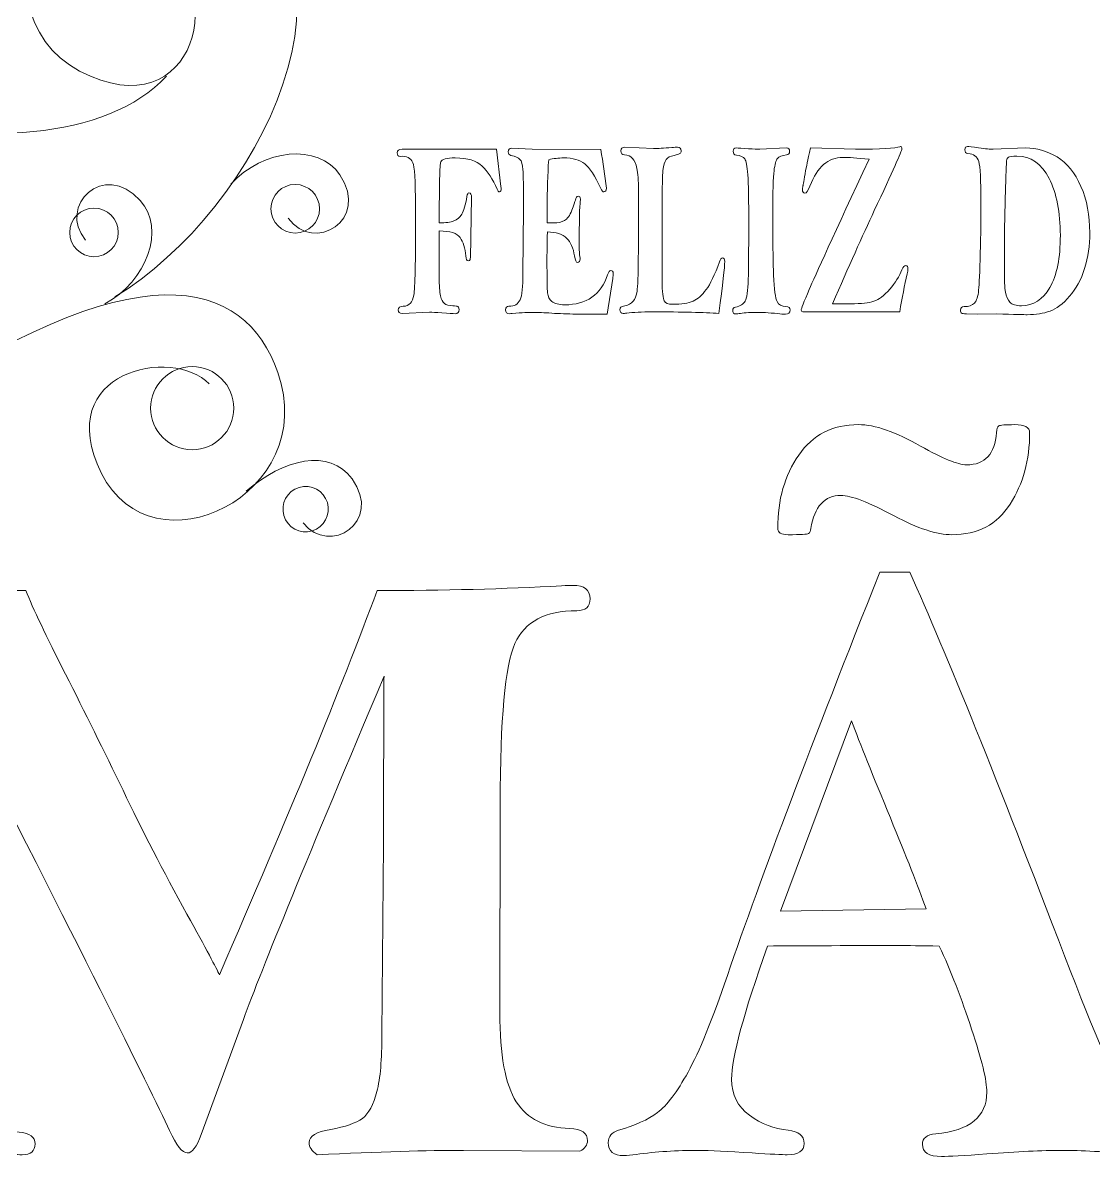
# Model space of a CAD drawing. Header units: millimetres. Extents: x 183 to 502, y -190 to 165.
# Drawn here: x 226.89 to 263.95, y 79.38 to 119.21 of the extents above; entities that cross this region are included whole.
import ezdxf

# ---------------------------------------------------------------- set-up
doc = ezdxf.new("R2010")
doc.units = ezdxf.units.MM
doc.header["$MEASUREMENT"] = 0
doc.layers.add('Camada 1', color=7, linetype='Continuous')

msp = doc.modelspace()

# ---------------------------------------------------------------- linework, layer by layer
at = {"layer": 'Camada 1', "color": 250, "lineweight": 20}
msp.add_open_spline([(337.5123, 40.8585), (337.5123, 40.8585), (337.5123, 70.8585), (337.5123, 70.8585), (337.5123, 70.8585), (337.5123, 70.8585), (340.5123, 70.8585), (340.5123, 70.8585), (340.5123, 70.8585), (340.5123, 70.8585), (340.5123, 100.8585), (340.5123, 100.8585), (340.5123, 100.8585), (340.5123, 100.8585), (337.5123, 100.8585), (337.5123, 100.8585), (337.5123, 100.8585), (337.5123, 100.8585), (337.5123, 130.8585), (337.5123, 130.8585), (337.5123, 130.8585), (337.5123, 130.8585), (340.5123, 130.8585), (340.5123, 130.8585), (340.5123, 130.8585), (340.5123, 130.8585), (340.5123, 164.8585), (340.5123, 164.8585), (340.5123, 164.8585), (340.5123, 164.8585), (337.5123, 164.8585), (337.5123, 164.8585), (337.5123, 164.8585), (337.5123, 164.8585), (306.5123, 164.8585), (306.5123, 164.8585), (306.5123, 164.8585), (306.5123, 164.8585), (306.5123, 161.8585), (306.5123, 161.8585), (306.5123, 161.8585), (306.5123, 161.8585), (276.5123, 161.8585), (276.5123, 161.8585), (276.5123, 161.8585), (276.5123, 161.8585), (276.5123, 164.8585), (276.5123, 164.8585), (276.5123, 164.8585), (276.5123, 164.8585), (246.5123, 164.8585), (246.5123, 164.8585), (246.5123, 164.8585), (246.5123, 164.8585), (246.5123, 161.8585), (246.5123, 161.8585), (246.5123, 161.8585), (246.5123, 161.8585), (216.5123, 161.8585), (216.5123, 161.8585), (216.5123, 161.8585), (216.5123, 161.8585), (216.5123, 164.8585), (216.5123, 164.8585), (216.5123, 164.8585), (216.5123, 164.8585), (185.5123, 164.8585), (185.5123, 164.8585), (185.5123, 164.8585), (185.5123, 164.8585), (182.5123, 164.8585), (182.5123, 164.8585), (182.5123, 164.8585), (182.5123, 164.8585), (182.5123, 130.8585), (182.5123, 130.8585), (182.5123, 130.8585), (182.5123, 130.8585), (185.5123, 130.8585), (185.5123, 130.8585), (185.5123, 130.8585), (185.5123, 130.8585), (185.5123, 100.8585), (185.5123, 100.8585), (185.5123, 100.8585), (185.5123, 100.8585), (182.5123, 100.8585), (182.5123, 100.8585), (182.5123, 100.8585), (182.5123, 100.8585), (182.5123, 70.8585), (182.5123, 70.8585), (182.5123, 70.8585), (182.5123, 70.8585), (185.5123, 70.8585), (185.5123, 70.8585), (185.5123, 70.8585), (185.5123, 70.8585), (185.5123, 40.8585), (185.5123, 40.8585), (185.5123, 40.8585), (185.5123, 40.8585), (182.5123, 40.8585), (182.5123, 40.8585), (182.5123, 40.8585), (182.5123, 40.8585), (182.5123, 6.8585), (182.5123, 6.8585), (182.5123, 6.8585), (182.5123, 6.8585), (185.5123, 6.8585), (185.5123, 6.8585), (185.5123, 6.8585), (185.5123, 6.8585), (216.5123, 6.8585), (216.5123, 6.8585), (216.5123, 6.8585), (216.5123, 6.8585), (216.5123, 9.8585), (216.5123, 9.8585), (216.5123, 9.8585), (216.5123, 9.8585), (246.5123, 9.8585), (246.5123, 9.8585), (246.5123, 9.8585), (246.5123, 9.8585), (246.5123, 6.8585), (246.5123, 6.8585), (246.5123, 6.8585), (246.5123, 6.8585), (276.5123, 6.8585), (276.5123, 6.8585), (276.5123, 6.8585), (276.5123, 6.8585), (276.5123, 9.8585), (276.5123, 9.8585), (276.5123, 9.8585), (276.5123, 9.8585), (306.5123, 9.8585), (306.5123, 9.8585), (306.5123, 9.8585), (306.5123, 9.8585), (306.5123, 6.8585), (306.5123, 6.8585), (306.5123, 6.8585), (306.5123, 6.8585), (337.5123, 6.8585), (337.5123, 6.8585), (337.5123, 6.8585), (337.5123, 6.8585), (340.5123, 6.8585), (340.5123, 6.8585), (340.5123, 6.8585), (340.5123, 6.8585), (340.5123, 40.8585), (340.5123, 40.8585), (340.5123, 40.8585), (340.5123, 40.8585), (337.5123, 40.8585), (337.5123, 40.8585)], degree=3, knots=[0, 0, 0, 0, 0.0243902, 0.0243902, 0.0243902, 0.0243902, 0.0487805, 0.0487805, 0.0487805, 0.0487805, 0.0731707, 0.0731707, 0.0731707, 0.0731707, 0.097561, 0.097561, 0.097561, 0.097561, 0.1219512, 0.1219512, 0.1219512, 0.1219512, 0.1463415, 0.1463415, 0.1463415, 0.1463415, 0.1707317, 0.1707317, 0.1707317, 0.1707317, 0.195122, 0.195122, 0.195122, 0.195122, 0.2195122, 0.2195122, 0.2195122, 0.2195122, 0.2439024, 0.2439024, 0.2439024, 0.2439024, 0.2682927, 0.2682927, 0.2682927, 0.2682927, 0.2926829, 0.2926829, 0.2926829, 0.2926829, 0.3170732, 0.3170732, 0.3170732, 0.3170732, 0.3414634, 0.3414634, 0.3414634, 0.3414634, 0.3658537, 0.3658537, 0.3658537, 0.3658537, 0.3902439, 0.3902439, 0.3902439, 0.3902439, 0.4146341, 0.4146341, 0.4146341, 0.4146341, 0.4390244, 0.4390244, 0.4390244, 0.4390244, 0.4634146, 0.4634146, 0.4634146, 0.4634146, 0.4878049, 0.4878049, 0.4878049, 0.4878049, 0.5121951, 0.5121951, 0.5121951, 0.5121951, 0.5365854, 0.5365854, 0.5365854, 0.5365854, 0.5609756, 0.5609756, 0.5609756, 0.5609756, 0.5853659, 0.5853659, 0.5853659, 0.5853659, 0.6097561, 0.6097561, 0.6097561, 0.6097561, 0.6341463, 0.6341463, 0.6341463, 0.6341463, 0.6585366, 0.6585366, 0.6585366, 0.6585366, 0.6829268, 0.6829268, 0.6829268, 0.6829268, 0.7073171, 0.7073171, 0.7073171, 0.7073171, 0.7317073, 0.7317073, 0.7317073, 0.7317073, 0.7560976, 0.7560976, 0.7560976, 0.7560976, 0.7804878, 0.7804878, 0.7804878, 0.7804878, 0.804878, 0.804878, 0.804878, 0.804878, 0.8292683, 0.8292683, 0.8292683, 0.8292683, 0.8536585, 0.8536585, 0.8536585, 0.8536585, 0.8780488, 0.8780488, 0.8780488, 0.8780488, 0.902439, 0.902439, 0.902439, 0.902439, 0.9268293, 0.9268293, 0.9268293, 0.9268293, 0.9512195, 0.9512195, 0.9512195, 0.9512195, 1, 1, 1, 1], dxfattribs=at)
at = {"layer": 'Camada 1', "color": 175, "lineweight": 9}
for points, knots in [([(231.8469, 117.3702), (227.7787, 112.9672), (213.2677, 116.1009), (214.3213, 125.3049), (214.3213, 125.3049), (215.2297, 133.241), (225.2735, 130.4532), (224.881, 125.1433), (224.881, 125.1433), (224.4786, 119.7002), (218.6058, 121.1501), (218.2277, 125.3977)], [0, 0, 0, 0, 0.25, 0.25, 0.25, 0.25, 0.5, 0.5, 0.5, 0.5, 1, 1, 1, 1]), ([(230.0581, 109.7341), (234.9855, 112.6905), (239.5321, 121.448), (233.4472, 124.593), (233.4472, 124.593), (227.5676, 127.6319), (224.8596, 119.6199), (228.8437, 117.5513), (228.8437, 117.5513), (232.9349, 115.4269), (234.054, 120.6929), (231.4488, 121.9955)], [0, 0, 0, 0, 0.25, 0.25, 0.25, 0.25, 0.5, 0.5, 0.5, 0.5, 1, 1, 1, 1]), ([(234.0806, 113.6414), (235.1899, 114.8515), (237.0957, 115.0741), (237.849, 113.9554), (237.849, 113.9554), (238.9004, 112.3938), (236.9646, 111.2268), (236.0621, 112.4544)], [0, 0, 0, 0, 0.3333333, 0.3333333, 0.3333333, 0.3333333, 1, 1, 1, 1]), ([(229.7202, 109.4928), (231.1623, 110.2772), (231.8385, 112.0729), (230.9351, 113.0738), (230.9351, 113.0738), (229.6735, 114.4714), (228.0736, 112.8748), (229.0469, 111.7025)], [0, 0, 0, 0, 0.3333333, 0.3333333, 0.3333333, 0.3333333, 1, 1, 1, 1]), ([(236.3054, 111.9424), (236.7687, 111.9424), (237.1466, 112.3203), (237.1466, 112.7835), (237.1466, 112.7835), (237.1466, 113.2467), (236.7687, 113.6247), (236.3054, 113.6247), (236.3054, 113.6247), (235.8422, 113.6247), (235.4642, 113.2467), (235.4642, 112.7835), (235.4642, 112.7835), (235.4642, 112.3203), (235.8422, 111.9424), (236.3054, 111.9424)], [0, 0, 0, 0, 0.2, 0.2, 0.2, 0.2, 0.4, 0.4, 0.4, 0.4, 0.6, 0.6, 0.6, 0.6, 1, 1, 1, 1]), ([(229.3417, 111.1227), (229.8051, 111.1227), (230.1829, 111.5007), (230.1829, 111.9639), (230.1829, 111.9639), (230.1829, 112.4273), (229.8051, 112.8051), (229.3417, 112.8051), (229.3417, 112.8051), (228.8784, 112.8051), (228.5006, 112.4273), (228.5006, 111.9639), (228.5006, 111.9639), (228.5006, 111.5007), (228.8784, 111.1227), (229.3417, 111.1227)], [0, 0, 0, 0, 0.2, 0.2, 0.2, 0.2, 0.4, 0.4, 0.4, 0.4, 0.6, 0.6, 0.6, 0.6, 1, 1, 1, 1]), ([(207.7221, 105.1058), (208.3864, 102.521), (213.3512, 99.4346), (222.2101, 105.5489), (222.2101, 105.5489), (230.8977, 111.5451), (234.5591, 110.3671), (235.7008, 107.1214), (235.7008, 107.1214), (237.189, 102.8914), (231.3616, 100.0659), (229.603, 103.6272), (229.603, 103.6272), (227.8443, 107.1886), (232.0856, 108.0311), (233.327, 106.7238)], [0, 0, 0, 0, 0.2, 0.2, 0.2, 0.2, 0.4, 0.4, 0.4, 0.4, 0.6, 0.6, 0.6, 0.6, 1, 1, 1, 1]), ([(232.7405, 104.4448), (233.5331, 104.4448), (234.1797, 105.0912), (234.1797, 105.884), (234.1797, 105.884), (234.1797, 106.6765), (233.5331, 107.3231), (232.7405, 107.3231), (232.7405, 107.3231), (231.9478, 107.3231), (231.3013, 106.6765), (231.3013, 105.884), (231.3013, 105.884), (231.3013, 105.0912), (231.9478, 104.4448), (232.7405, 104.4448)], [0, 0, 0, 0, 0.2, 0.2, 0.2, 0.2, 0.4, 0.4, 0.4, 0.4, 0.6, 0.6, 0.6, 0.6, 1, 1, 1, 1]), ([(234.6045, 103.0082), (235.8908, 104.1346), (237.4984, 104.5064), (238.2705, 103.4403), (238.2705, 103.4403), (239.3485, 101.9516), (237.4988, 100.7485), (236.5773, 101.9162)], [0, 0, 0, 0, 0.3333333, 0.3333333, 0.3333333, 0.3333333, 1, 1, 1, 1]), ([(237.4185, 102.614), (237.5427, 102.1983), (237.3063, 101.7606), (236.8905, 101.6366), (236.8905, 101.6366), (236.4747, 101.5123), (236.037, 101.7488), (235.9129, 102.1646), (235.9129, 102.1646), (235.7888, 102.5804), (236.0252, 103.0181), (236.441, 103.1422), (236.441, 103.1422), (236.8569, 103.2663), (237.2945, 103.0301), (237.4185, 102.614)], [0, 0, 0, 0, 0.2, 0.2, 0.2, 0.2, 0.4, 0.4, 0.4, 0.4, 0.6, 0.6, 0.6, 0.6, 1, 1, 1, 1]), ([(234.4039, 67.1656), (233.6407, 70.1738), (233.6594, 73.8582), (236.0484, 76.2567), (236.0484, 76.2567), (240.0101, 80.2341), (243.2063, 75.9275), (241.3047, 73.7938), (241.3047, 73.7938), (239.5371, 71.8105), (237.4227, 73.8486), (238.94, 75.612)], [0, 0, 0, 0, 0.25, 0.25, 0.25, 0.25, 0.5, 0.5, 0.5, 0.5, 1, 1, 1, 1])]:
    msp.add_open_spline(points, degree=3, knots=knots, dxfattribs=at)
at = {"layer": 'Camada 1', "color": 240, "lineweight": 9}
for points, knots in [([(243.2741, 114.8438), (243.2741, 114.8438), (243.4248, 113.553), (243.4248, 113.553), (243.4248, 113.553), (243.4248, 113.553), (243.4309, 113.4931), (243.4309, 113.4931), (243.4309, 113.4931), (243.4309, 113.4097), (243.4117, 113.3687), (243.3722, 113.3687), (243.3722, 113.3687), (243.346, 113.3687), (243.3197, 113.3994), (243.2933, 113.4624), (243.2933, 113.4624), (243.1407, 113.8048), (242.9669, 114.0712), (242.7748, 114.2613), (242.7748, 114.2613), (242.5817, 114.4502), (242.2704, 114.5453), (241.8419, 114.5453), (241.8419, 114.5453), (241.5457, 114.5453), (241.3799, 114.4999), (241.3435, 114.4107), (241.3435, 114.4107), (241.3081, 114.32), (241.2899, 113.616), (241.2899, 112.2975), (241.2899, 112.2975), (241.5103, 112.2975), (241.6791, 112.3195), (241.7973, 112.3633), (241.7973, 112.3633), (241.9157, 112.4087), (242.0066, 112.4862), (242.0713, 112.5975), (242.0713, 112.5975), (242.1359, 112.7086), (242.1946, 112.9136), (242.2482, 113.2136), (242.2482, 113.2136), (242.2623, 113.2941), (242.2846, 113.3336), (242.3169, 113.3336), (242.3169, 113.3336), (242.3766, 113.3336), (242.4058, 113.2795), (242.4058, 113.1711), (242.4058, 113.1711), (242.4058, 113.1711), (242.3847, 111.7999), (242.3847, 111.7999), (242.3847, 111.7999), (242.3785, 111.3258), (242.3695, 111.0697), (242.3583, 111.0345), (242.3583, 111.0345), (242.3463, 110.9979), (242.325, 110.9804), (242.2937, 110.9804), (242.2937, 110.9804), (242.2451, 110.9804), (242.2158, 111.0374), (242.2057, 111.1531), (242.2057, 111.1531), (242.1835, 111.421), (242.1208, 111.6317), (242.0166, 111.7853), (242.0166, 111.7853), (241.9116, 111.9389), (241.6699, 112.0165), (241.2899, 112.0165), (241.2899, 112.0165), (241.2899, 112.0165), (241.2869, 110.433), (241.2869, 110.433), (241.2869, 110.433), (241.2869, 110.1228), (241.3021, 109.9033), (241.3324, 109.7716), (241.3324, 109.7716), (241.3638, 109.6414), (241.4092, 109.5522), (241.4698, 109.5053), (241.4698, 109.5053), (241.5314, 109.4584), (241.6265, 109.4321), (241.7569, 109.4263), (241.7569, 109.4263), (241.8509, 109.4234), (241.9116, 109.4145), (241.9369, 109.3985), (241.9369, 109.3985), (241.9621, 109.3824), (241.9753, 109.3472), (241.9753, 109.2931), (241.9753, 109.2931), (241.9753, 109.2009), (241.9308, 109.154), (241.8419, 109.154), (241.8419, 109.154), (241.7609, 109.154), (241.6073, 109.1629), (241.3799, 109.1818), (241.3799, 109.1818), (241.1889, 109.198), (241.0453, 109.2067), (240.9483, 109.2067), (240.9483, 109.2067), (240.9483, 109.2067), (240.0133, 109.1629), (240.0133, 109.1629), (240.0133, 109.1629), (239.9183, 109.1629), (239.8707, 109.2038), (239.8707, 109.2858), (239.8707, 109.2858), (239.8707, 109.3619), (239.9294, 109.4029), (240.0467, 109.4088), (240.0467, 109.4088), (240.2498, 109.4204), (240.3711, 109.5506), (240.4115, 109.798), (240.4115, 109.798), (240.451, 110.0467), (240.4712, 110.9483), (240.4712, 112.5039), (240.4712, 112.5039), (240.4712, 113.5151), (240.446, 114.1165), (240.3954, 114.3111), (240.3954, 114.3111), (240.3438, 114.5058), (240.2205, 114.6023), (240.0223, 114.6023), (240.0223, 114.6023), (240.0223, 114.6023), (239.9425, 114.5979), (239.9425, 114.5979), (239.9425, 114.5979), (239.8707, 114.5979), (239.8344, 114.6404), (239.8344, 114.7253), (239.8344, 114.7253), (239.8344, 114.8043), (239.892, 114.8438), (240.0062, 114.8438), (240.0062, 114.8438), (240.0062, 114.8438), (243.2741, 114.8438), (243.2741, 114.8438)], [0, 0, 0, 0, 0.025, 0.025, 0.025, 0.025, 0.05, 0.05, 0.05, 0.05, 0.075, 0.075, 0.075, 0.075, 0.1, 0.1, 0.1, 0.1, 0.125, 0.125, 0.125, 0.125, 0.15, 0.15, 0.15, 0.15, 0.175, 0.175, 0.175, 0.175, 0.2, 0.2, 0.2, 0.2, 0.225, 0.225, 0.225, 0.225, 0.25, 0.25, 0.25, 0.25, 0.275, 0.275, 0.275, 0.275, 0.3, 0.3, 0.3, 0.3, 0.325, 0.325, 0.325, 0.325, 0.35, 0.35, 0.35, 0.35, 0.375, 0.375, 0.375, 0.375, 0.4, 0.4, 0.4, 0.4, 0.425, 0.425, 0.425, 0.425, 0.45, 0.45, 0.45, 0.45, 0.475, 0.475, 0.475, 0.475, 0.5, 0.5, 0.5, 0.5, 0.525, 0.525, 0.525, 0.525, 0.55, 0.55, 0.55, 0.55, 0.575, 0.575, 0.575, 0.575, 0.6, 0.6, 0.6, 0.6, 0.625, 0.625, 0.625, 0.625, 0.65, 0.65, 0.65, 0.65, 0.675, 0.675, 0.675, 0.675, 0.7, 0.7, 0.7, 0.7, 0.725, 0.725, 0.725, 0.725, 0.75, 0.75, 0.75, 0.75, 0.775, 0.775, 0.775, 0.775, 0.8, 0.8, 0.8, 0.8, 0.825, 0.825, 0.825, 0.825, 0.85, 0.85, 0.85, 0.85, 0.875, 0.875, 0.875, 0.875, 0.9, 0.9, 0.9, 0.9, 0.925, 0.925, 0.925, 0.925, 0.95, 0.95, 0.95, 0.95, 1, 1, 1, 1]), ([(246.8868, 114.8351), (246.9504, 114.3872), (247.0121, 113.9409), (247.0738, 113.4931), (247.0738, 113.4931), (247.0738, 113.4097), (247.0455, 113.3687), (246.9878, 113.3687), (246.9878, 113.3687), (246.9565, 113.3687), (246.9211, 113.4082), (246.8817, 113.4887), (246.8817, 113.4887), (246.6785, 113.9189), (246.4915, 114.2014), (246.3228, 114.3389), (246.3228, 114.3389), (246.1539, 114.4766), (245.9114, 114.5453), (245.593, 114.5453), (245.593, 114.5453), (245.415, 114.5453), (245.2432, 114.5233), (245.0774, 114.4809), (245.0774, 114.4809), (245.0421, 113.9746), (245.0238, 113.4199), (245.0238, 112.817), (245.0238, 112.817), (245.0238, 112.7131), (245.0259, 112.5405), (245.03, 112.2975), (245.03, 112.2975), (245.03, 112.2975), (245.2553, 112.2931), (245.2553, 112.2931), (245.2553, 112.2931), (245.3958, 112.2931), (245.5171, 112.3209), (245.6193, 112.3765), (245.6193, 112.3765), (245.7213, 112.4321), (245.8072, 112.5506), (245.879, 112.7321), (245.879, 112.7321), (245.9498, 112.9136), (245.9902, 113.0306), (246.0002, 113.0819), (246.0002, 113.0819), (246.0185, 113.1741), (246.0488, 113.2194), (246.0923, 113.2194), (246.0923, 113.2194), (246.1479, 113.2194), (246.1762, 113.1858), (246.1762, 113.1169), (246.1762, 113.1169), (246.1762, 113.0965), (246.1741, 113.0731), (246.1701, 113.0482), (246.1701, 113.0482), (246.1458, 112.8697), (246.1337, 112.3399), (246.1337, 111.456), (246.1337, 111.456), (246.1337, 111.3331), (246.1418, 111.2204), (246.157, 111.1209), (246.157, 111.1209), (246.162, 111.0917), (246.164, 111.0682), (246.164, 111.0477), (246.164, 111.0477), (246.164, 110.9672), (246.1327, 110.9277), (246.07, 110.9277), (246.07, 110.9277), (246.0266, 110.9277), (245.9932, 111.0038), (245.9699, 111.156), (245.9699, 111.156), (245.9306, 111.4224), (245.8396, 111.6258), (245.6991, 111.7649), (245.6991, 111.7649), (245.5586, 111.9038), (245.3361, 111.9755), (245.033, 111.9814), (245.033, 111.9814), (245.0229, 111.5015), (245.0178, 111.1854), (245.0178, 111.0345), (245.0178, 111.0345), (245.0178, 110.3834), (245.0249, 109.9955), (245.039, 109.8726), (245.039, 109.8726), (245.0522, 109.7497), (245.1027, 109.6502), (245.1896, 109.5755), (245.1896, 109.5755), (245.2766, 109.4995), (245.4241, 109.4614), (245.6324, 109.4614), (245.6324, 109.4614), (246.3854, 109.4614), (246.8806, 109.8082), (247.1183, 110.5005), (247.1183, 110.5005), (247.1516, 110.5984), (247.187, 110.6468), (247.2254, 110.6468), (247.2254, 110.6468), (247.282, 110.6468), (247.3103, 110.6131), (247.3103, 110.5443), (247.3103, 110.5443), (247.3103, 110.4975), (247.3042, 110.4389), (247.2922, 110.3672), (247.2922, 110.3672), (247.2922, 110.3672), (247.1, 109.1365), (247.1, 109.1365), (247.1, 109.1365), (247.1, 109.1365), (246.0275, 109.1409), (246.0275, 109.1409), (246.0275, 109.1409), (245.7254, 109.1439), (245.4433, 109.154), (245.1815, 109.1717), (245.1815, 109.1717), (244.9198, 109.1892), (244.7155, 109.198), (244.567, 109.198), (244.567, 109.198), (244.4012, 109.198), (244.1515, 109.1863), (243.8179, 109.1614), (243.8179, 109.1614), (243.7765, 109.157), (243.7451, 109.154), (243.726, 109.154), (243.726, 109.154), (243.633, 109.154), (243.5865, 109.198), (243.5865, 109.2872), (243.5865, 109.2872), (243.5865, 109.3678), (243.6238, 109.4088), (243.6997, 109.4088), (243.6997, 109.4088), (243.8918, 109.4088), (244.0211, 109.4833), (244.0869, 109.6341), (244.0869, 109.6341), (244.1536, 109.7833), (244.1869, 110.0892), (244.1869, 110.5516), (244.1869, 110.5516), (244.1869, 110.5516), (244.2051, 112.7541), (244.2051, 112.7541), (244.2051, 112.7541), (244.2051, 113.5077), (244.198, 113.9701), (244.1859, 114.1428), (244.1859, 114.1428), (244.1728, 114.3155), (244.1385, 114.4326), (244.0829, 114.4941), (244.0829, 114.4941), (244.0282, 114.5556), (243.9241, 114.6023), (243.7725, 114.6331), (243.7725, 114.6331), (243.7087, 114.6447), (243.6774, 114.6842), (243.6774, 114.7517), (243.6774, 114.7517), (243.6774, 114.8365), (243.7138, 114.8789), (243.7866, 114.8789), (243.7866, 114.8789), (243.7866, 114.8789), (244.5003, 114.8468), (244.5003, 114.8468), (244.5003, 114.8468), (244.5003, 114.8468), (246.8868, 114.8351), (246.8868, 114.8351)], [0, 0, 0, 0, 0.0204082, 0.0204082, 0.0204082, 0.0204082, 0.0408163, 0.0408163, 0.0408163, 0.0408163, 0.0612245, 0.0612245, 0.0612245, 0.0612245, 0.0816327, 0.0816327, 0.0816327, 0.0816327, 0.1020408, 0.1020408, 0.1020408, 0.1020408, 0.122449, 0.122449, 0.122449, 0.122449, 0.1428571, 0.1428571, 0.1428571, 0.1428571, 0.1632653, 0.1632653, 0.1632653, 0.1632653, 0.1836735, 0.1836735, 0.1836735, 0.1836735, 0.2040816, 0.2040816, 0.2040816, 0.2040816, 0.2244898, 0.2244898, 0.2244898, 0.2244898, 0.244898, 0.244898, 0.244898, 0.244898, 0.2653061, 0.2653061, 0.2653061, 0.2653061, 0.2857143, 0.2857143, 0.2857143, 0.2857143, 0.3061224, 0.3061224, 0.3061224, 0.3061224, 0.3265306, 0.3265306, 0.3265306, 0.3265306, 0.3469388, 0.3469388, 0.3469388, 0.3469388, 0.3673469, 0.3673469, 0.3673469, 0.3673469, 0.3877551, 0.3877551, 0.3877551, 0.3877551, 0.4081633, 0.4081633, 0.4081633, 0.4081633, 0.4285714, 0.4285714, 0.4285714, 0.4285714, 0.4489796, 0.4489796, 0.4489796, 0.4489796, 0.4693878, 0.4693878, 0.4693878, 0.4693878, 0.4897959, 0.4897959, 0.4897959, 0.4897959, 0.5102041, 0.5102041, 0.5102041, 0.5102041, 0.5306122, 0.5306122, 0.5306122, 0.5306122, 0.5510204, 0.5510204, 0.5510204, 0.5510204, 0.5714286, 0.5714286, 0.5714286, 0.5714286, 0.5918367, 0.5918367, 0.5918367, 0.5918367, 0.6122449, 0.6122449, 0.6122449, 0.6122449, 0.6326531, 0.6326531, 0.6326531, 0.6326531, 0.6530612, 0.6530612, 0.6530612, 0.6530612, 0.6734694, 0.6734694, 0.6734694, 0.6734694, 0.6938776, 0.6938776, 0.6938776, 0.6938776, 0.7142857, 0.7142857, 0.7142857, 0.7142857, 0.7346939, 0.7346939, 0.7346939, 0.7346939, 0.755102, 0.755102, 0.755102, 0.755102, 0.7755102, 0.7755102, 0.7755102, 0.7755102, 0.7959184, 0.7959184, 0.7959184, 0.7959184, 0.8163265, 0.8163265, 0.8163265, 0.8163265, 0.8367347, 0.8367347, 0.8367347, 0.8367347, 0.8571429, 0.8571429, 0.8571429, 0.8571429, 0.877551, 0.877551, 0.877551, 0.877551, 0.8979592, 0.8979592, 0.8979592, 0.8979592, 0.9183673, 0.9183673, 0.9183673, 0.9183673, 0.9387755, 0.9387755, 0.9387755, 0.9387755, 0.9591837, 0.9591837, 0.9591837, 0.9591837, 1, 1, 1, 1]), ([(250.9654, 109.1629), (250.472, 109.198), (249.7039, 109.2156), (248.6617, 109.2156), (248.6617, 109.2156), (248.2988, 109.2156), (248.0038, 109.2009), (247.7763, 109.1717), (247.7763, 109.1717), (247.7217, 109.1658), (247.6813, 109.1629), (247.655, 109.1629), (247.655, 109.1629), (247.5801, 109.1629), (247.5427, 109.2053), (247.5427, 109.2917), (247.5427, 109.2917), (247.5427, 109.3326), (247.5529, 109.3604), (247.5721, 109.3765), (247.5721, 109.3765), (247.5924, 109.3926), (247.6398, 109.4088), (247.7166, 109.4263), (247.7166, 109.4263), (247.839, 109.4512), (247.932, 109.5038), (247.9966, 109.5829), (247.9966, 109.5829), (248.0614, 109.6619), (248.1078, 109.779), (248.1341, 109.9356), (248.1341, 109.9356), (248.1604, 110.0906), (248.1756, 110.4887), (248.1796, 111.1297), (248.1796, 111.1297), (248.1837, 111.7692), (248.1857, 112.5316), (248.1857, 113.4126), (248.1857, 113.4126), (248.1857, 113.7653), (248.1675, 114.0214), (248.1321, 114.1794), (248.1321, 114.1794), (248.0967, 114.3389), (248.0462, 114.4545), (247.9804, 114.5277), (247.9804, 114.5277), (247.9138, 114.6009), (247.8208, 114.6418), (247.7005, 114.6506), (247.7005, 114.6506), (247.6155, 114.6565), (247.5732, 114.7019), (247.5732, 114.7867), (247.5732, 114.7867), (247.5732, 114.8717), (247.6216, 114.914), (247.7177, 114.914), (247.7177, 114.914), (247.7177, 114.914), (248.6992, 114.8702), (248.6992, 114.8702), (248.6992, 114.8702), (248.8508, 114.8702), (249.062, 114.8818), (249.334, 114.9038), (249.334, 114.9038), (249.433, 114.9112), (249.4998, 114.914), (249.5351, 114.914), (249.5351, 114.914), (249.618, 114.914), (249.6594, 114.8731), (249.6594, 114.7912), (249.6594, 114.7912), (249.6594, 114.7458), (249.6463, 114.7136), (249.62, 114.696), (249.62, 114.696), (249.5927, 114.677), (249.527, 114.6565), (249.4209, 114.6331), (249.4209, 114.6331), (249.2885, 114.6082), (249.1955, 114.5599), (249.1418, 114.4882), (249.1418, 114.4882), (249.0873, 114.4165), (249.0509, 114.2907), (249.0327, 114.1136), (249.0327, 114.1136), (249.0135, 113.9365), (249.0044, 113.5369), (249.0044, 112.9179), (249.0044, 112.9179), (249.0044, 112.9179), (249.0044, 110.3087), (249.0044, 110.3087), (249.0044, 110.3087), (249.0064, 109.9078), (249.0307, 109.6692), (249.0792, 109.5931), (249.0792, 109.5931), (249.1268, 109.517), (249.2166, 109.479), (249.3492, 109.479), (249.3492, 109.479), (249.6746, 109.479), (249.9161, 109.5156), (250.0739, 109.5887), (250.0739, 109.5887), (250.2326, 109.6604), (250.3842, 109.7936), (250.5277, 109.9853), (250.5277, 109.9853), (250.6712, 110.1755), (250.8249, 110.4975), (250.9896, 110.9483), (250.9896, 110.9483), (251.022, 111.0404), (251.0564, 111.0858), (251.0908, 111.0858), (251.0908, 111.0858), (251.1433, 111.0858), (251.1695, 111.0448), (251.1695, 110.9614), (251.1695, 110.9614), (251.1695, 110.7756), (251.1019, 110.177), (250.9654, 109.1629)], [0, 0, 0, 0, 0.0294118, 0.0294118, 0.0294118, 0.0294118, 0.0588235, 0.0588235, 0.0588235, 0.0588235, 0.0882353, 0.0882353, 0.0882353, 0.0882353, 0.1176471, 0.1176471, 0.1176471, 0.1176471, 0.1470588, 0.1470588, 0.1470588, 0.1470588, 0.1764706, 0.1764706, 0.1764706, 0.1764706, 0.2058824, 0.2058824, 0.2058824, 0.2058824, 0.2352941, 0.2352941, 0.2352941, 0.2352941, 0.2647059, 0.2647059, 0.2647059, 0.2647059, 0.2941176, 0.2941176, 0.2941176, 0.2941176, 0.3235294, 0.3235294, 0.3235294, 0.3235294, 0.3529412, 0.3529412, 0.3529412, 0.3529412, 0.3823529, 0.3823529, 0.3823529, 0.3823529, 0.4117647, 0.4117647, 0.4117647, 0.4117647, 0.4411765, 0.4411765, 0.4411765, 0.4411765, 0.4705882, 0.4705882, 0.4705882, 0.4705882, 0.5, 0.5, 0.5, 0.5, 0.5294118, 0.5294118, 0.5294118, 0.5294118, 0.5588235, 0.5588235, 0.5588235, 0.5588235, 0.5882353, 0.5882353, 0.5882353, 0.5882353, 0.6176471, 0.6176471, 0.6176471, 0.6176471, 0.6470588, 0.6470588, 0.6470588, 0.6470588, 0.6764706, 0.6764706, 0.6764706, 0.6764706, 0.7058824, 0.7058824, 0.7058824, 0.7058824, 0.7352941, 0.7352941, 0.7352941, 0.7352941, 0.7647059, 0.7647059, 0.7647059, 0.7647059, 0.7941176, 0.7941176, 0.7941176, 0.7941176, 0.8235294, 0.8235294, 0.8235294, 0.8235294, 0.8529412, 0.8529412, 0.8529412, 0.8529412, 0.8823529, 0.8823529, 0.8823529, 0.8823529, 0.9117647, 0.9117647, 0.9117647, 0.9117647, 0.9411765, 0.9411765, 0.9411765, 0.9411765, 1, 1, 1, 1]), ([(251.5699, 114.8877), (251.6396, 114.8877), (251.7822, 114.8789), (251.9974, 114.8629), (251.9974, 114.8629), (252.1611, 114.8497), (252.2916, 114.8438), (252.3886, 114.8438), (252.3886, 114.8438), (252.3886, 114.8438), (253.2983, 114.8877), (253.2983, 114.8877), (253.2983, 114.8877), (253.3752, 114.8877), (253.4136, 114.8497), (253.4136, 114.7721), (253.4136, 114.7721), (253.4136, 114.7019), (253.3792, 114.6624), (253.3095, 114.6506), (253.3095, 114.6506), (253.1527, 114.6272), (253.0487, 114.5863), (252.996, 114.5247), (252.996, 114.5247), (252.9435, 114.4619), (252.9031, 114.32), (252.8748, 114.0975), (252.8748, 114.0975), (252.8455, 113.8736), (252.8313, 113.3702), (252.8313, 112.5829), (252.8313, 112.5829), (252.8313, 111.6799), (252.8414, 110.9804), (252.8616, 110.4873), (252.8616, 110.4873), (252.8809, 109.9941), (252.9213, 109.6897), (252.9819, 109.574), (252.9819, 109.574), (253.0426, 109.4584), (253.1437, 109.3999), (253.2852, 109.3999), (253.2852, 109.3999), (253.3833, 109.3999), (253.4317, 109.3619), (253.4317, 109.2872), (253.4317, 109.2872), (253.4317, 109.1863), (253.3792, 109.1365), (253.2741, 109.1365), (253.2741, 109.1365), (253.2448, 109.1365), (253.2013, 109.1379), (253.1437, 109.1409), (253.1437, 109.1409), (252.7717, 109.1789), (252.517, 109.198), (252.3806, 109.198), (252.3806, 109.198), (252.0823, 109.198), (251.8609, 109.1863), (251.7185, 109.1614), (251.7185, 109.1614), (251.6436, 109.1511), (251.5901, 109.1453), (251.5588, 109.1453), (251.5588, 109.1453), (251.4849, 109.1453), (251.4485, 109.1863), (251.4485, 109.2682), (251.4485, 109.2682), (251.4485, 109.3326), (251.4788, 109.3707), (251.5396, 109.3824), (251.5396, 109.3824), (251.7073, 109.4145), (251.8195, 109.4819), (251.8781, 109.5858), (251.8781, 109.5858), (251.9358, 109.6897), (251.9711, 109.9414), (251.9823, 110.338), (251.9823, 110.338), (251.9944, 110.7361), (252.0005, 111.3521), (252.0005, 112.1907), (252.0005, 112.1907), (252.0005, 113.0731), (251.9893, 113.6643), (251.9681, 113.9629), (251.9681, 113.9629), (251.9459, 114.2613), (251.9105, 114.4443), (251.86, 114.5131), (251.86, 114.5131), (251.8105, 114.5819), (251.7144, 114.6243), (251.573, 114.6418), (251.573, 114.6418), (251.498, 114.6506), (251.4606, 114.6945), (251.4606, 114.775), (251.4606, 114.775), (251.4606, 114.8497), (251.497, 114.8877), (251.5699, 114.8877)], [0, 0, 0, 0, 0.0357143, 0.0357143, 0.0357143, 0.0357143, 0.0714286, 0.0714286, 0.0714286, 0.0714286, 0.1071429, 0.1071429, 0.1071429, 0.1071429, 0.1428571, 0.1428571, 0.1428571, 0.1428571, 0.1785714, 0.1785714, 0.1785714, 0.1785714, 0.2142857, 0.2142857, 0.2142857, 0.2142857, 0.25, 0.25, 0.25, 0.25, 0.2857143, 0.2857143, 0.2857143, 0.2857143, 0.3214286, 0.3214286, 0.3214286, 0.3214286, 0.3571429, 0.3571429, 0.3571429, 0.3571429, 0.3928571, 0.3928571, 0.3928571, 0.3928571, 0.4285714, 0.4285714, 0.4285714, 0.4285714, 0.4642857, 0.4642857, 0.4642857, 0.4642857, 0.5, 0.5, 0.5, 0.5, 0.5357143, 0.5357143, 0.5357143, 0.5357143, 0.5714286, 0.5714286, 0.5714286, 0.5714286, 0.6071429, 0.6071429, 0.6071429, 0.6071429, 0.6428571, 0.6428571, 0.6428571, 0.6428571, 0.6785714, 0.6785714, 0.6785714, 0.6785714, 0.7142857, 0.7142857, 0.7142857, 0.7142857, 0.75, 0.75, 0.75, 0.75, 0.7857143, 0.7857143, 0.7857143, 0.7857143, 0.8214286, 0.8214286, 0.8214286, 0.8214286, 0.8571429, 0.8571429, 0.8571429, 0.8571429, 0.8928571, 0.8928571, 0.8928571, 0.8928571, 0.9285714, 0.9285714, 0.9285714, 0.9285714, 1, 1, 1, 1]), ([(256.166, 114.5029), (255.7475, 114.5424), (255.4463, 114.5628), (255.2623, 114.5628), (255.2623, 114.5628), (254.7509, 114.5628), (254.3697, 114.2321), (254.1191, 113.5692), (254.1191, 113.5692), (254.0555, 113.4067), (253.9978, 113.3248), (253.9442, 113.3248), (253.9442, 113.3248), (253.8867, 113.3248), (253.8583, 113.3672), (253.8583, 113.4536), (253.8583, 113.4536), (253.8583, 113.4814), (253.8645, 113.5223), (253.8756, 113.5736), (253.8756, 113.5736), (253.8816, 113.6014), (253.9129, 113.7785), (253.9695, 114.1048), (253.9695, 114.1048), (253.9877, 114.1985), (254.0433, 114.4589), (254.1373, 114.8877), (254.1373, 114.8877), (254.1373, 114.8877), (255.694, 114.8438), (255.694, 114.8438), (255.694, 114.8438), (256.5673, 114.8438), (257.0807, 114.8731), (257.2324, 114.9316), (257.2324, 114.9316), (257.2324, 114.9316), (257.2496, 114.9404), (257.2496, 114.9404), (257.2496, 114.9404), (257.2849, 114.9404), (257.3031, 114.9112), (257.3031, 114.8526), (257.3031, 114.8526), (257.3031, 114.797), (256.9837, 114.0873), (256.3439, 112.7189), (256.3439, 112.7189), (255.9375, 111.8526), (255.4574, 110.7785), (254.9025, 109.4965), (254.9025, 109.4965), (254.9025, 109.4965), (255.5373, 109.4965), (255.5373, 109.4965), (255.5373, 109.4965), (255.892, 109.4965), (256.1569, 109.5258), (256.3308, 109.5829), (256.3308, 109.5829), (256.5046, 109.6399), (256.6885, 109.779), (256.8806, 110.0014), (256.8806, 110.0014), (257.0737, 110.2223), (257.2142, 110.4478), (257.3031, 110.676), (257.3031, 110.676), (257.3405, 110.774), (257.384, 110.8224), (257.4325, 110.8224), (257.4325, 110.8224), (257.4841, 110.8224), (257.5094, 110.7814), (257.5094, 110.698), (257.5094, 110.698), (257.5094, 110.6555), (257.5002, 110.5999), (257.483, 110.5312), (257.483, 110.5312), (257.3931, 110.1418), (257.3061, 109.7043), (257.2243, 109.2156), (257.2243, 109.2156), (257.2243, 109.2156), (253.9169, 109.2156), (253.9169, 109.2156), (253.9169, 109.2156), (253.8492, 109.2156), (253.8159, 109.2345), (253.8159, 109.2711), (253.8159, 109.2711), (253.8139, 109.3165), (253.9078, 109.558), (254.0949, 109.9955), (254.0949, 109.9955), (254.2829, 110.433), (254.9732, 111.9346), (256.166, 114.5029)], [0, 0, 0, 0, 0.0384615, 0.0384615, 0.0384615, 0.0384615, 0.0769231, 0.0769231, 0.0769231, 0.0769231, 0.1153846, 0.1153846, 0.1153846, 0.1153846, 0.1538462, 0.1538462, 0.1538462, 0.1538462, 0.1923077, 0.1923077, 0.1923077, 0.1923077, 0.2307692, 0.2307692, 0.2307692, 0.2307692, 0.2692308, 0.2692308, 0.2692308, 0.2692308, 0.3076923, 0.3076923, 0.3076923, 0.3076923, 0.3461538, 0.3461538, 0.3461538, 0.3461538, 0.3846154, 0.3846154, 0.3846154, 0.3846154, 0.4230769, 0.4230769, 0.4230769, 0.4230769, 0.4615385, 0.4615385, 0.4615385, 0.4615385, 0.5, 0.5, 0.5, 0.5, 0.5384615, 0.5384615, 0.5384615, 0.5384615, 0.5769231, 0.5769231, 0.5769231, 0.5769231, 0.6153846, 0.6153846, 0.6153846, 0.6153846, 0.6538462, 0.6538462, 0.6538462, 0.6538462, 0.6923077, 0.6923077, 0.6923077, 0.6923077, 0.7307692, 0.7307692, 0.7307692, 0.7307692, 0.7692308, 0.7692308, 0.7692308, 0.7692308, 0.8076923, 0.8076923, 0.8076923, 0.8076923, 0.8461538, 0.8461538, 0.8461538, 0.8461538, 0.8846154, 0.8846154, 0.8846154, 0.8846154, 0.9230769, 0.9230769, 0.9230769, 0.9230769, 1, 1, 1, 1]), ([(261.6385, 109.119), (261.5515, 109.119), (261.1947, 109.1277), (260.5681, 109.1453), (260.5681, 109.1453), (260.5681, 109.1453), (259.9151, 109.1409), (259.9151, 109.1409), (259.9151, 109.1409), (259.9151, 109.1409), (259.5329, 109.1497), (259.5329, 109.1497), (259.5329, 109.1497), (259.442, 109.1497), (259.3844, 109.157), (259.3621, 109.1731), (259.3621, 109.1731), (259.3389, 109.1877), (259.3278, 109.2229), (259.3278, 109.277), (259.3278, 109.277), (259.3278, 109.359), (259.3702, 109.3999), (259.4562, 109.3999), (259.4562, 109.3999), (259.6189, 109.3999), (259.7382, 109.4395), (259.814, 109.5199), (259.814, 109.5199), (259.8898, 109.6004), (259.9373, 109.7482), (259.9565, 109.9634), (259.9565, 109.9634), (259.9767, 110.1785), (259.9949, 110.6058), (260.0121, 111.2482), (260.0121, 111.2482), (260.0293, 111.8892), (260.0374, 112.4804), (260.0374, 113.019), (260.0374, 113.019), (260.0374, 113.7785), (260.0121, 114.2438), (259.9616, 114.4179), (259.9616, 114.4179), (259.9111, 114.5906), (259.7857, 114.6842), (259.5865, 114.699), (259.5865, 114.699), (259.5148, 114.7077), (259.4794, 114.7501), (259.4794, 114.8263), (259.4794, 114.8263), (259.4794, 114.9024), (259.5107, 114.9404), (259.5744, 114.9404), (259.5744, 114.9404), (259.6118, 114.9404), (259.7392, 114.9243), (259.9565, 114.8921), (259.9565, 114.8921), (260.198, 114.8599), (260.3659, 114.8438), (260.4609, 114.8438), (260.4609, 114.8438), (260.4609, 114.8438), (261.5839, 114.8877), (261.5839, 114.8877), (261.5839, 114.8877), (261.959, 114.8877), (262.3208, 114.7838), (262.6685, 114.576), (262.6685, 114.576), (263.0162, 114.3682), (263.2922, 114.0287), (263.4974, 113.5575), (263.4974, 113.5575), (263.7016, 113.0863), (263.8037, 112.552), (263.8037, 111.9565), (263.8037, 111.9565), (263.8037, 111.5146), (263.744, 111.1033), (263.6237, 110.7199), (263.6237, 110.7199), (263.5045, 110.338), (263.3306, 110.016), (263.1042, 109.7556), (263.1042, 109.7556), (262.8768, 109.495), (262.6513, 109.3238), (262.427, 109.2419), (262.427, 109.2419), (262.2036, 109.16), (261.9407, 109.119), (261.6385, 109.119)], [0, 0, 0, 0, 0.04, 0.04, 0.04, 0.04, 0.08, 0.08, 0.08, 0.08, 0.12, 0.12, 0.12, 0.12, 0.16, 0.16, 0.16, 0.16, 0.2, 0.2, 0.2, 0.2, 0.24, 0.24, 0.24, 0.24, 0.28, 0.28, 0.28, 0.28, 0.32, 0.32, 0.32, 0.32, 0.36, 0.36, 0.36, 0.36, 0.4, 0.4, 0.4, 0.4, 0.44, 0.44, 0.44, 0.44, 0.48, 0.48, 0.48, 0.48, 0.52, 0.52, 0.52, 0.52, 0.56, 0.56, 0.56, 0.56, 0.6, 0.6, 0.6, 0.6, 0.64, 0.64, 0.64, 0.64, 0.68, 0.68, 0.68, 0.68, 0.72, 0.72, 0.72, 0.72, 0.76, 0.76, 0.76, 0.76, 0.8, 0.8, 0.8, 0.8, 0.84, 0.84, 0.84, 0.84, 0.88, 0.88, 0.88, 0.88, 0.92, 0.92, 0.92, 0.92, 1, 1, 1, 1]), ([(261.4353, 109.4263), (261.8517, 109.4263), (262.1803, 109.637), (262.4219, 110.0599), (262.4219, 110.0599), (262.6634, 110.4814), (262.7848, 111.0843), (262.7848, 111.8672), (262.7848, 111.8672), (262.7848, 112.6634), (262.6544, 113.319), (262.3936, 113.8341), (262.3936, 113.8341), (262.1338, 114.3492), (261.7638, 114.6068), (261.2837, 114.6068), (261.2837, 114.6068), (261.12, 114.6068), (261.0209, 114.5936), (260.9885, 114.5657), (260.9885, 114.5657), (260.9552, 114.5379), (260.935, 114.5102), (260.9279, 114.4823), (260.9279, 114.4823), (260.9198, 114.4531), (260.9077, 114.1311), (260.8915, 113.518), (260.8915, 113.518), (260.8915, 113.518), (260.8561, 112.0575), (260.8561, 112.0575), (260.8561, 112.0575), (260.8501, 111.699), (260.8471, 111.2541), (260.8471, 110.7229), (260.8471, 110.7229), (260.8471, 110.3233), (260.8592, 110.0482), (260.8834, 109.8975), (260.8834, 109.8975), (260.9066, 109.7467), (260.9592, 109.6312), (261.0401, 109.5492), (261.0401, 109.5492), (261.1219, 109.4672), (261.2534, 109.4263), (261.4353, 109.4263)], [0, 0, 0, 0, 0.0769231, 0.0769231, 0.0769231, 0.0769231, 0.1538462, 0.1538462, 0.1538462, 0.1538462, 0.2307692, 0.2307692, 0.2307692, 0.2307692, 0.3076923, 0.3076923, 0.3076923, 0.3076923, 0.3846154, 0.3846154, 0.3846154, 0.3846154, 0.4615385, 0.4615385, 0.4615385, 0.4615385, 0.5384615, 0.5384615, 0.5384615, 0.5384615, 0.6153846, 0.6153846, 0.6153846, 0.6153846, 0.6923077, 0.6923077, 0.6923077, 0.6923077, 0.7692308, 0.7692308, 0.7692308, 0.7692308, 0.8461538, 0.8461538, 0.8461538, 0.8461538, 1, 1, 1, 1]), ([(259.0327, 101.5052), (258.5122, 101.5052), (257.8443, 101.7218), (257.0291, 102.1552), (257.0291, 102.1552), (256.1552, 102.6286), (255.5419, 102.8652), (255.1885, 102.8652), (255.1885, 102.8652), (254.6235, 102.8652), (254.2749, 102.4825), (254.152, 101.7169), (254.152, 101.7169), (254.1423, 101.6312), (254.1176, 101.5759), (254.0735, 101.5455), (254.0735, 101.5455), (254.0293, 101.5205), (253.7937, 101.5052), (253.3617, 101.5052), (253.3617, 101.5052), (253.1213, 101.5052), (253.0033, 101.5759), (253.0033, 101.7218), (253.0033, 101.7218), (253.0033, 102.7142), (253.2441, 103.5552), (253.7301, 104.2606), (253.7301, 104.2606), (254.2161, 104.9605), (254.9035, 105.3133), (255.7969, 105.3133), (255.7969, 105.3133), (256.3713, 105.3133), (257.0883, 105.0666), (257.9423, 104.5729), (257.9423, 104.5729), (258.7084, 104.1395), (259.2386, 103.9233), (259.5381, 103.9233), (259.5381, 103.9233), (260.1814, 103.9233), (260.5247, 104.2959), (260.5738, 105.0412), (260.5738, 105.0412), (260.5839, 105.1672), (260.6082, 105.2429), (260.6524, 105.2679), (260.6524, 105.2679), (260.6966, 105.2983), (260.8782, 105.3133), (261.2073, 105.3133), (261.2073, 105.3133), (261.551, 105.3133), (261.7225, 105.2226), (261.7225, 105.0362), (261.7225, 105.0362), (261.7225, 104.0942), (261.4967, 103.2682), (261.0452, 102.5632), (261.0452, 102.5632), (260.5936, 101.8579), (259.926, 101.5052), (259.0327, 101.5052)], [0, 0, 0, 0, 0.0588235, 0.0588235, 0.0588235, 0.0588235, 0.1176471, 0.1176471, 0.1176471, 0.1176471, 0.1764706, 0.1764706, 0.1764706, 0.1764706, 0.2352941, 0.2352941, 0.2352941, 0.2352941, 0.2941176, 0.2941176, 0.2941176, 0.2941176, 0.3529412, 0.3529412, 0.3529412, 0.3529412, 0.4117647, 0.4117647, 0.4117647, 0.4117647, 0.4705882, 0.4705882, 0.4705882, 0.4705882, 0.5294118, 0.5294118, 0.5294118, 0.5294118, 0.5882353, 0.5882353, 0.5882353, 0.5882353, 0.6470588, 0.6470588, 0.6470588, 0.6470588, 0.7058824, 0.7058824, 0.7058824, 0.7058824, 0.7647059, 0.7647059, 0.7647059, 0.7647059, 0.8235294, 0.8235294, 0.8235294, 0.8235294, 0.8823529, 0.8823529, 0.8823529, 0.8823529, 1, 1, 1, 1]), ([(256.5383, 100.2058), (256.5383, 100.2058), (257.5743, 100.2058), (257.5743, 100.2058), (257.5743, 100.2058), (258.8361, 97.3951), (260.6232, 92.9674), (262.9307, 86.928), (262.9307, 86.928), (263.996, 84.1523), (264.7276, 82.4699), (265.1301, 81.8805), (265.1301, 81.8805), (265.5278, 81.2913), (266.1661, 80.9336), (267.0351, 80.8025), (267.0351, 80.8025), (267.3246, 80.7622), (267.4672, 80.6366), (267.4672, 80.4149), (267.4672, 80.4149), (267.4672, 80.1075), (267.2804, 79.9566), (266.9075, 79.9566), (266.9075, 79.9566), (266.706, 79.9566), (266.186, 79.9915), (265.3409, 80.0622), (265.3409, 80.0622), (264.3446, 80.1529), (263.5051, 80.1982), (262.8278, 80.1982), (262.8278, 80.1982), (262.1651, 80.1982), (261.3005, 80.1579), (260.2401, 80.0772), (260.2401, 80.0772), (259.4449, 80.0169), (258.9196, 79.9866), (258.6739, 79.9866), (258.6739, 79.9866), (258.2318, 79.9866), (258.0109, 80.1276), (258.0109, 80.4099), (258.0109, 80.4099), (258.0109, 80.6212), (258.1632, 80.7422), (258.4729, 80.7726), (258.4729, 80.7726), (259.6512, 80.8832), (260.2401, 81.3619), (260.2401, 82.2129), (260.2401, 82.2129), (260.2401, 82.6109), (260.0634, 83.3362), (259.7149, 84.3943), (259.7149, 84.3943), (259.3663, 85.447), (258.9933, 86.409), (258.5957, 87.2703), (258.5957, 87.2703), (257.9768, 87.2803), (257.4908, 87.2853), (257.1471, 87.2853), (257.1471, 87.2853), (255.2225, 87.2853), (253.7249, 87.2803), (252.6548, 87.2703), (252.6548, 87.2703), (251.825, 84.9483), (251.4079, 83.4119), (251.4079, 82.6613), (251.4079, 82.6613), (251.4079, 82.1222), (251.6142, 81.7093), (252.0265, 81.4122), (252.0265, 81.4122), (252.4387, 81.1149), (252.8854, 80.9435), (253.3665, 80.8932), (253.3665, 80.8932), (253.735, 80.8529), (253.9166, 80.7019), (253.9166, 80.4399), (253.9166, 80.4399), (253.9166, 80.1782), (253.72, 80.0472), (253.3272, 80.0472), (253.3272, 80.0472), (253.1703, 80.0472), (252.7678, 80.0672), (252.1148, 80.1075), (252.1148, 80.1075), (251.2705, 80.1679), (250.6516, 80.1982), (250.2685, 80.1982), (250.2685, 80.1982), (249.5126, 80.1982), (248.7911, 80.1529), (248.1085, 80.0572), (248.1085, 80.0572), (247.9367, 80.0319), (247.7896, 80.0169), (247.6764, 80.0169), (247.6764, 80.0169), (247.3178, 80.0169), (247.141, 80.1679), (247.141, 80.4652), (247.141, 80.4652), (247.141, 80.6819), (247.259, 80.8229), (247.4896, 80.8932), (247.4896, 80.8932), (248.0644, 81.0596), (248.5159, 81.2609), (248.845, 81.5079), (248.845, 81.5079), (249.1689, 81.7496), (249.5224, 82.2183), (249.9005, 82.9082), (249.9005, 82.9082), (250.2832, 83.6032), (250.7351, 84.7166), (251.2604, 86.248), (251.2604, 86.248), (252.4436, 89.6934), (254.2011, 94.3424), (256.5383, 100.2058)], [0, 0, 0, 0, 0.030303, 0.030303, 0.030303, 0.030303, 0.0606061, 0.0606061, 0.0606061, 0.0606061, 0.0909091, 0.0909091, 0.0909091, 0.0909091, 0.1212121, 0.1212121, 0.1212121, 0.1212121, 0.1515152, 0.1515152, 0.1515152, 0.1515152, 0.1818182, 0.1818182, 0.1818182, 0.1818182, 0.2121212, 0.2121212, 0.2121212, 0.2121212, 0.2424242, 0.2424242, 0.2424242, 0.2424242, 0.2727273, 0.2727273, 0.2727273, 0.2727273, 0.3030303, 0.3030303, 0.3030303, 0.3030303, 0.3333333, 0.3333333, 0.3333333, 0.3333333, 0.3636364, 0.3636364, 0.3636364, 0.3636364, 0.3939394, 0.3939394, 0.3939394, 0.3939394, 0.4242424, 0.4242424, 0.4242424, 0.4242424, 0.4545455, 0.4545455, 0.4545455, 0.4545455, 0.4848485, 0.4848485, 0.4848485, 0.4848485, 0.5151515, 0.5151515, 0.5151515, 0.5151515, 0.5454545, 0.5454545, 0.5454545, 0.5454545, 0.5757576, 0.5757576, 0.5757576, 0.5757576, 0.6060606, 0.6060606, 0.6060606, 0.6060606, 0.6363636, 0.6363636, 0.6363636, 0.6363636, 0.6666667, 0.6666667, 0.6666667, 0.6666667, 0.6969697, 0.6969697, 0.6969697, 0.6969697, 0.7272727, 0.7272727, 0.7272727, 0.7272727, 0.7575758, 0.7575758, 0.7575758, 0.7575758, 0.7878788, 0.7878788, 0.7878788, 0.7878788, 0.8181818, 0.8181818, 0.8181818, 0.8181818, 0.8484848, 0.8484848, 0.8484848, 0.8484848, 0.8787879, 0.8787879, 0.8787879, 0.8787879, 0.9090909, 0.9090909, 0.9090909, 0.9090909, 0.9393939, 0.9393939, 0.9393939, 0.9393939, 1, 1, 1, 1]), ([(226.9777, 99.5712), (227.2282, 98.9615), (227.6846, 97.9995), (228.3571, 96.6798), (228.3571, 96.6798), (229.0246, 95.3601), (229.6877, 94.0201), (230.3456, 92.6601), (230.3456, 92.6601), (230.9986, 91.3), (231.7399, 89.8693), (232.5595, 88.3684), (232.5595, 88.3684), (233.2178, 87.1797), (233.5911, 86.4847), (233.6795, 86.278), (233.6795, 86.278), (236.0799, 91.7837), (237.9015, 96.2164), (239.1385, 99.5712), (239.1385, 99.5712), (241.4416, 99.5712), (243.5672, 99.6265), (245.5164, 99.7372), (245.5164, 99.7372), (245.698, 99.7471), (245.8306, 99.7525), (245.9189, 99.7525), (245.9189, 99.7525), (246.3117, 99.7525), (246.5079, 99.5961), (246.5079, 99.2838), (246.5079, 99.2838), (246.5079, 99.0118), (246.3559, 98.8758), (246.0515, 98.8758), (246.0515, 98.8758), (244.9615, 98.8758), (244.2497, 98.4982), (243.9109, 97.7375), (243.9109, 97.7375), (243.5672, 96.9768), (243.4002, 95.1231), (243.4002, 92.1814), (243.4002, 92.1814), (243.4002, 92.1814), (243.3856, 84.9683), (243.3856, 84.9683), (243.3856, 84.9683), (243.3856, 83.4976), (243.5769, 82.4699), (243.955, 81.8805), (243.955, 81.8805), (244.3332, 81.2913), (244.9469, 80.9839), (245.801, 80.9539), (245.801, 80.9539), (246.2136, 80.9435), (246.4195, 80.8025), (246.4195, 80.5306), (246.4195, 80.5306), (246.4195, 80.3896), (246.3311, 80.2636), (246.1593, 80.1679), (246.1593, 80.1679), (246.1593, 80.1679), (242.1286, 80.1982), (242.1286, 80.1982), (242.1286, 80.1982), (240.8916, 80.1982), (239.2026, 80.1479), (237.062, 80.0472), (237.062, 80.0472), (236.8803, 80.1782), (236.7871, 80.3142), (236.7871, 80.4652), (236.7871, 80.4652), (236.7871, 80.6919), (237.0377, 80.8429), (237.5334, 80.9236), (237.5334, 80.9236), (238.0392, 81.0143), (238.4024, 81.1403), (238.6282, 81.3062), (238.6282, 81.3062), (238.854, 81.4726), (239.0209, 81.7799), (239.1336, 82.2333), (239.1336, 82.2333), (239.2516, 82.6866), (239.3055, 83.3462), (239.3055, 84.218), (239.3055, 84.218), (239.3055, 84.218), (239.3647, 90.7964), (239.3647, 90.7964), (239.3647, 90.7964), (239.3647, 94.1611), (239.3695, 96.1004), (239.3793, 96.6091), (239.3793, 96.6091), (236.7624, 90.4084), (235.1374, 86.4493), (234.514, 84.7316), (234.514, 84.7316), (234.514, 84.7316), (233.0557, 80.7422), (233.0557, 80.7422), (233.0557, 80.7422), (232.8936, 80.3193), (232.7314, 80.1075), (232.5697, 80.1075), (232.5697, 80.1075), (232.3978, 80.1075), (232.1915, 80.3696), (231.956, 80.8882), (231.956, 80.8882), (231.254, 82.3996), (228.7498, 87.3913), (224.4443, 95.8588), (224.4443, 95.8588), (224.3953, 93.4207), (224.3706, 90.1264), (224.3706, 85.986), (224.3706, 85.986), (224.3706, 83.7996), (224.4934, 82.4196), (224.7338, 81.8452), (224.7338, 81.8452), (224.9745, 81.2662), (225.647, 80.9336), (226.7519, 80.8329), (226.7519, 80.8329), (227.12, 80.7925), (227.3015, 80.6566), (227.3015, 80.4249), (227.3015, 80.4249), (227.3015, 80.1729), (227.1544, 80.0472), (226.8549, 80.0472), (226.8549, 80.0472), (226.7519, 80.0472), (226.634, 80.0522), (226.5115, 80.0622), (226.5115, 80.0622), (225.3625, 80.1529), (224.5375, 80.1982), (224.0366, 80.1982), (224.0366, 80.1982), (222.6771, 80.1982), (221.6455, 80.1579), (220.9488, 80.0722), (220.9488, 80.0722), (220.8162, 80.0572), (220.7129, 80.0472), (220.6443, 80.0472), (220.6443, 80.0472), (220.3104, 80.0472), (220.1433, 80.1882), (220.1433, 80.4703), (220.1433, 80.4703), (220.1433, 80.6062), (220.1827, 80.7019), (220.2662, 80.7522), (220.2662, 80.7522), (220.3448, 80.8076), (220.5656, 80.8732), (220.9192, 80.9489), (220.9192, 80.9489), (221.8421, 81.1303), (222.4412, 81.4676), (222.7262, 81.9663), (222.7262, 81.9663), (223.0058, 82.4699), (223.1481, 83.2859), (223.1481, 84.4243), (223.1481, 84.4243), (223.1481, 84.4243), (223.2219, 92.8364), (223.2219, 92.8364), (223.2219, 92.8364), (223.2219, 94.7504), (223.1728, 96.0148), (223.0747, 96.6344), (223.0747, 96.6344), (222.9815, 97.2538), (222.7456, 97.7325), (222.3776, 98.0648), (222.3776, 98.0648), (222.0039, 98.3975), (221.3954, 98.6492), (220.556, 98.8155), (220.556, 98.8155), (220.2418, 98.8858), (220.0846, 99.0472), (220.0846, 99.3042), (220.0846, 99.3042), (220.0846, 99.5812), (220.2565, 99.7222), (220.605, 99.7222), (220.605, 99.7222), (220.6784, 99.7222), (220.7866, 99.7172), (220.9192, 99.7072), (220.9192, 99.7072), (221.896, 99.6165), (223.919, 99.5712), (226.9777, 99.5712)], [0, 0, 0, 0, 0.0188679, 0.0188679, 0.0188679, 0.0188679, 0.0377358, 0.0377358, 0.0377358, 0.0377358, 0.0566038, 0.0566038, 0.0566038, 0.0566038, 0.0754717, 0.0754717, 0.0754717, 0.0754717, 0.0943396, 0.0943396, 0.0943396, 0.0943396, 0.1132075, 0.1132075, 0.1132075, 0.1132075, 0.1320755, 0.1320755, 0.1320755, 0.1320755, 0.1509434, 0.1509434, 0.1509434, 0.1509434, 0.1698113, 0.1698113, 0.1698113, 0.1698113, 0.1886792, 0.1886792, 0.1886792, 0.1886792, 0.2075472, 0.2075472, 0.2075472, 0.2075472, 0.2264151, 0.2264151, 0.2264151, 0.2264151, 0.245283, 0.245283, 0.245283, 0.245283, 0.2641509, 0.2641509, 0.2641509, 0.2641509, 0.2830189, 0.2830189, 0.2830189, 0.2830189, 0.3018868, 0.3018868, 0.3018868, 0.3018868, 0.3207547, 0.3207547, 0.3207547, 0.3207547, 0.3396226, 0.3396226, 0.3396226, 0.3396226, 0.3584906, 0.3584906, 0.3584906, 0.3584906, 0.3773585, 0.3773585, 0.3773585, 0.3773585, 0.3962264, 0.3962264, 0.3962264, 0.3962264, 0.4150943, 0.4150943, 0.4150943, 0.4150943, 0.4339623, 0.4339623, 0.4339623, 0.4339623, 0.4528302, 0.4528302, 0.4528302, 0.4528302, 0.4716981, 0.4716981, 0.4716981, 0.4716981, 0.490566, 0.490566, 0.490566, 0.490566, 0.509434, 0.509434, 0.509434, 0.509434, 0.5283019, 0.5283019, 0.5283019, 0.5283019, 0.5471698, 0.5471698, 0.5471698, 0.5471698, 0.5660377, 0.5660377, 0.5660377, 0.5660377, 0.5849057, 0.5849057, 0.5849057, 0.5849057, 0.6037736, 0.6037736, 0.6037736, 0.6037736, 0.6226415, 0.6226415, 0.6226415, 0.6226415, 0.6415094, 0.6415094, 0.6415094, 0.6415094, 0.6603774, 0.6603774, 0.6603774, 0.6603774, 0.6792453, 0.6792453, 0.6792453, 0.6792453, 0.6981132, 0.6981132, 0.6981132, 0.6981132, 0.7169811, 0.7169811, 0.7169811, 0.7169811, 0.7358491, 0.7358491, 0.7358491, 0.7358491, 0.754717, 0.754717, 0.754717, 0.754717, 0.7735849, 0.7735849, 0.7735849, 0.7735849, 0.7924528, 0.7924528, 0.7924528, 0.7924528, 0.8113208, 0.8113208, 0.8113208, 0.8113208, 0.8301887, 0.8301887, 0.8301887, 0.8301887, 0.8490566, 0.8490566, 0.8490566, 0.8490566, 0.8679245, 0.8679245, 0.8679245, 0.8679245, 0.8867925, 0.8867925, 0.8867925, 0.8867925, 0.9056604, 0.9056604, 0.9056604, 0.9056604, 0.9245283, 0.9245283, 0.9245283, 0.9245283, 0.9433962, 0.9433962, 0.9433962, 0.9433962, 0.9622642, 0.9622642, 0.9622642, 0.9622642, 1, 1, 1, 1]), ([(255.5516, 95.0678), (255.5516, 95.0678), (253.1015, 88.4793), (253.1015, 88.4793), (253.1015, 88.4793), (253.1015, 88.4793), (258.1385, 88.5547), (258.1385, 88.5547), (258.1385, 88.5547), (257.8686, 89.3204), (257.4563, 90.368), (256.9015, 91.7031), (256.9015, 91.7031), (256.2979, 93.1637), (255.8512, 94.2871), (255.5516, 95.0678)], [0, 0, 0, 0, 0.2, 0.2, 0.2, 0.2, 0.4, 0.4, 0.4, 0.4, 0.6, 0.6, 0.6, 0.6, 1, 1, 1, 1])]:
    msp.add_open_spline(points, degree=3, knots=knots, dxfattribs=at)

doc.saveas('drawing.dxf')
